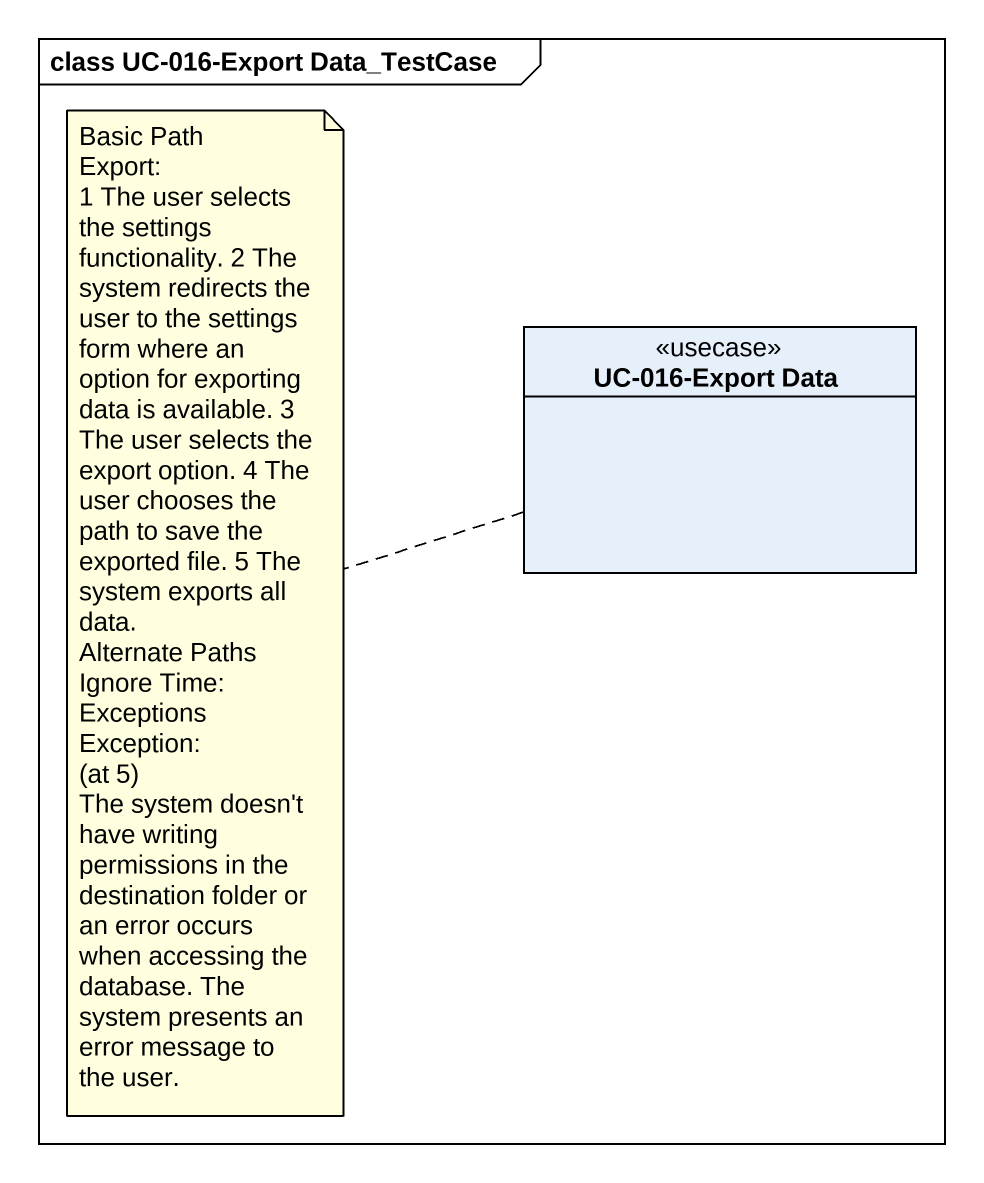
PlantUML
@startuml
mainframe class UC-016-Export Data_TestCase
hide circle
hide empty members
class "UC-016-Export Data" as UC_016_Export_Data <<usecase>>
note left of UC_016_Export_Data
  Basic Path
  Export:
  1 The user selects the settings functionality. 2 The system redirects the user to the settings form where an option for exporting data is available. 3 The user selects the export option. 4 The user chooses the path to save the exported file. 5 The system exports all data.
  Alternate Paths
  Ignore Time:
  Exceptions
  Exception:
  (at 5)
  The system doesn't have writing permissions in the destination folder or an error occurs when accessing the database. The system presents an error message to the user.
end note
@enduml
